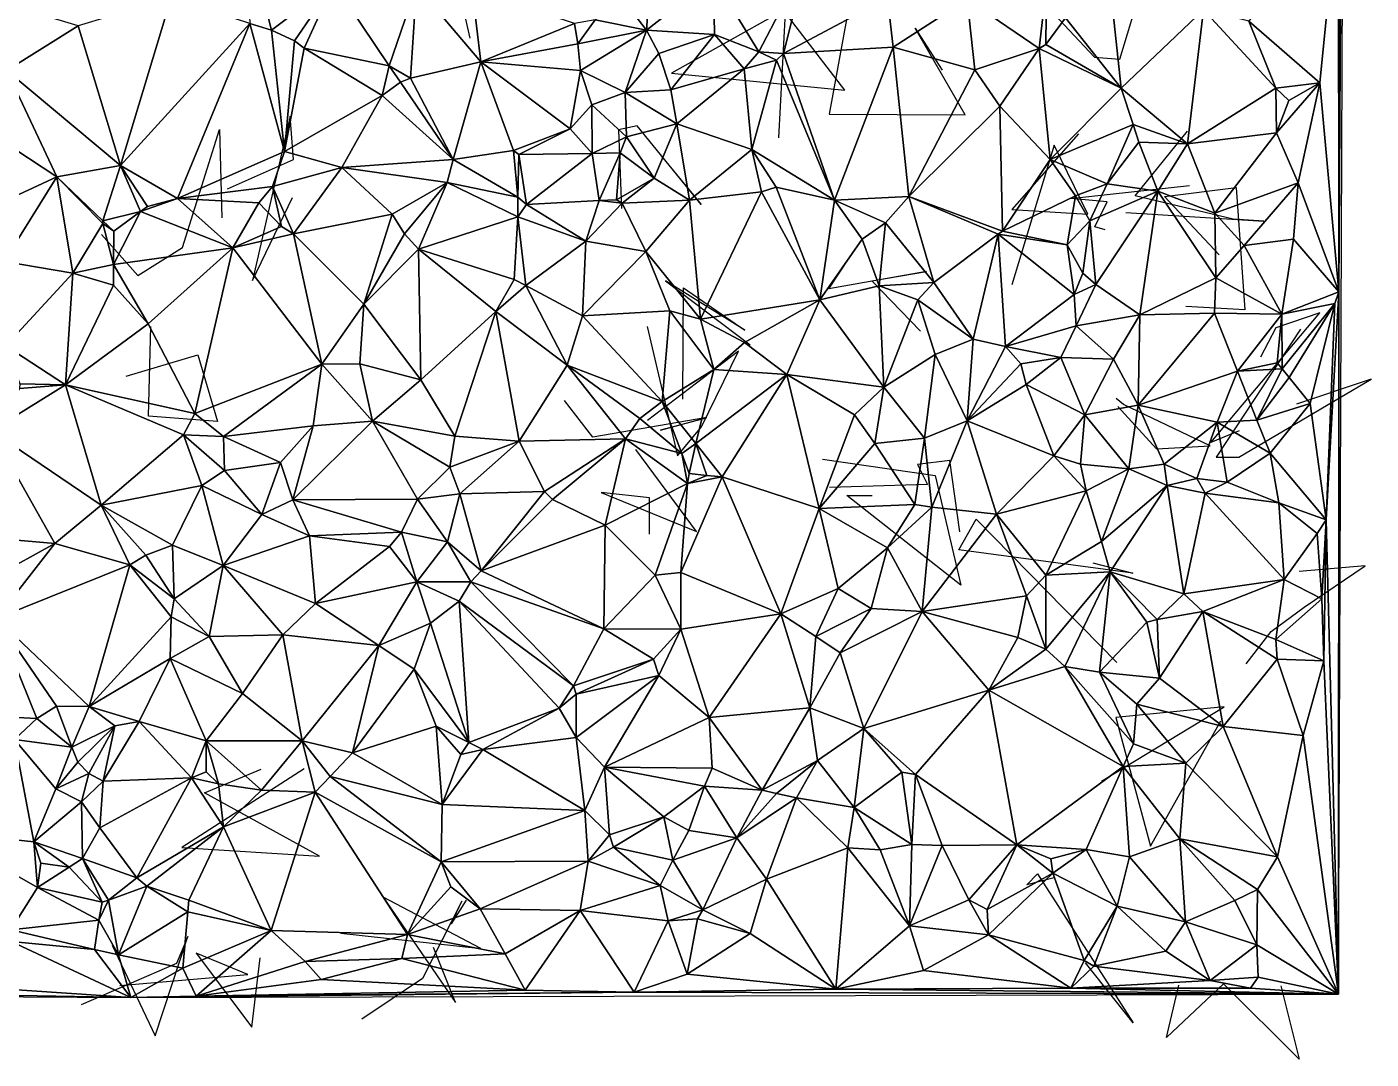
# Model space of a CAD drawing. Header units: metres. Extents: x -15.5 to 16, y -15.7 to 15.9.
# Drawn here: x 0.17 to 15.27, y -15.68 to -4.08 of the extents above; entities that cross this region are included whole.
import ezdxf

# ---------------------------------------------------------------- set-up
doc = ezdxf.new("R2010")
doc.units = ezdxf.units.M
doc.layers.add('CRACKS', color=1, linetype='Continuous')
doc.layers.add('STREET_MESH', color=7, linetype='Continuous')

msp = doc.modelspace()

# ---------------------------------------------------------------- linework, layer by layer
at = {"layer": 'CRACKS'}
for points in [[(5.153, -4.21, 0.1), (4.806, -2.678, 0.1), (5.571, -3.314, 0.1), (4.189, -2.683, 0.1), (5.445, -3.446, 0.1)], [(11.685, -3.822, 0.1), (11.543, -3.757, 0.1), (12.162, -4.423, 0.1), (12.448, -4.445, 0.1), (12.791, -3.303, 0.1)], [(9.489, -3.38, 0.1), (9.183, -5.064, 0.1), (10.71, -5.069, 0.1), (10.149, -4.098, 0.1), (10.454, -4.567, 0.1)], [(9.242, -3.573, 0.1), (7.414, -4.6, 0.1), (9.361, -4.791, 0.1), (8.688, -3.92, 0.1), (8.615, -5.329, 0.1)], [(2.427, -5.902, 0.1), (3.167, -5.572, 0.1), (3.13, -5.085, 0.1), (2.708, -6.931, 0.1), (3.159, -5.999, 0.1)], [(1.013, -6.415, 0.1), (1.421, -6.874, 0.1), (1.922, -6.561, 0.1), (2.336, -5.236, 0.1), (2.365, -6.227, 0.1)], [(7.296, -5.532, 0.1), (7.748, -6.076, 0.1), (7.026, -5.194, 0.1), (6.818, -5.239, 0.1), (6.853, -6.123, 0.1)], [(12.514, -6.166, 0.1), (14.066, -6.265, 0.1), (13.719, -6.243, 0.1), (12.621, -5.978, 0.1), (13.209, -5.252, 0.1)], [(11.985, -5.283, 0.1), (11.235, -6.133, 0.1), (12.09, -6.186, 0.1), (11.71, -5.409, 0.1), (11.233, -6.98, 0.1)], [(12.284, -6.36, 0.1), (12.168, -6.327, 0.1), (12.306, -6.049, 0.1), (11.894, -6.01, 0.1), (13.229, -5.864, 0.1)], [(13.562, -6.644, 0.1), (12.95, -5.989, 0.1), (13.754, -5.886, 0.1), (13.851, -7.259, 0.1), (13.189, -7.222, 0.1)], [(10.209, -7.501, 0.1), (9.664, -6.934, 0.1), (10.275, -6.831, 0.1), (9.18, -7.026, 0.1), (9.413, -6.674, 0.1)], [(7.54, -8.263, 0.1), (7.546, -7.013, 0.1), (8.238, -7.489, 0.1), (7.345, -6.933, 0.1), (8.298, -7.654, 0.1)], [(13.786, -8.619, 0.1), (13.469, -8.75, 0.1), (14.694, -7.296, 0.1), (14.198, -7.464, 0.1), (14.027, -7.791, 0.1)], [(1.288, -8.006, 0.1), (2.093, -7.765, 0.1), (2.315, -8.516, 0.1), (1.539, -8.456, 0.1), (1.568, -7.448, 0.1)], [(7.138, -7.449, 0.1), (7.479, -8.899, 0.1), (7.751, -8.575, 0.1), (8.164, -7.724, 0.1), (7.143, -8.504, 0.1)], [(14.477, -7.476, 0.1), (13.529, -8.915, 0.1), (13.785, -8.914, 0.1), (15.269, -8.04, 0.1), (14.431, -8.322, 0.1)], [(7.773, -8.486, 0.1), (7.289, -8.611, 0.1), (7.81, -8.471, 0.1), (6.528, -8.692, 0.1), (6.21, -8.278, 0.1)], [(12.424, -8.347, 0.1), (12.861, -8.822, 0.1), (13.463, -8.789, 0.1), (12.488, -8.323, 0.1), (12.406, -8.257, 0.1)], [(7.167, -9.782, 0.1), (7.166, -9.374, 0.1), (6.622, -9.312, 0.1), (7.692, -9.75, 0.1), (7.014, -8.829, 0.1)], [(9.11, -8.937, 0.1), (10.372, -9.122, 0.1), (10.663, -10.354, 0.1), (9.381, -9.345, 0.1), (9.666, -9.348, 0.1)], [(10.652, -9.756, 0.1), (10.537, -8.952, 0.1), (10.174, -8.997, 0.1), (10.286, -9.222, 0.1), (9.188, -9.257, 0.1)], [(12.145, -10.104, 0.1), (12.593, -10.218, 0.1), (10.641, -9.958, 0.1), (10.833, -9.611, 0.1), (12.414, -11.223, 0.1)], [(13.866, -11.237, 0.1), (14.147, -10.874, 0.1), (14.517, -10.601, 0.1), (15.201, -10.136, 0.1), (14.46, -10.2, 0.1)], [(12.242, -12.557, 0.1), (13.619, -11.722, 0.1), (12.404, -11.839, 0.1), (12.791, -13.286, 0.1), (13.58, -11.878, 0.1)], [(3.288, -12.416, 0.1), (1.914, -13.301, 0.1), (3.459, -13.397, 0.1), (2.168, -12.686, 0.1), (2.806, -12.419, 0.1)], [(11.71, -13.642, 0.1), (11.404, -13.722, 0.1), (11.522, -13.595, 0.1), (12.598, -15.272, 0.1), (12.063, -14.596, 0.1)], [(3.699, -14.265, 0.1), (5.271, -14.435, 0.1), (4.175, -13.858, 0.1), (4.986, -15.043, 0.1), (4.742, -14.425, 0.1)], [(5.106, -13.891, 0.1), (4.94, -14.157, 0.1), (5.059, -13.904, 0.1), (4.618, -14.772, 0.1), (3.936, -15.228, 0.1)], [(1.133, -14.399, 0.1), (1.614, -15.415, 0.1), (1.982, -14.301, 0.1), (1.853, -14.603, 0.1), (0.786, -15.07, 0.1)], [(1.219, -14.85, 0.1), (2.655, -14.727, 0.1), (2.075, -14.488, 0.1), (2.7, -15.32, 0.1), (2.795, -14.541, 0.1)], [(14.254, -14.856, 0.1), (14.46, -15.678, 0.1), (13.611, -14.831, 0.1), (12.973, -15.436, 0.1), (13.111, -14.847, 0.1)]]:
    msp.add_polyline3d(points, dxfattribs=at)
at = {"layer": 'STREET_MESH'}
for points in [[(14.905, -7.06), (14.902, -14.947), (14.992, 7.757)], [(14.917, -1.099), (14.905, -7.06), (14.992, 7.757)], [(14.917, -1.099), (14.904, -2.599), (14.905, -7.06)], [(14.904, -2.599), (13.897, -4.017), (14.692, -4.709)], [(14.904, -2.599), (14.692, -4.709), (14.905, -7.06)], [(2.629, -2.97), (2.922, -4.117), (3.62, -3.592)], [(2.922, -4.117), (2.629, -2.97), (2.679, -4.044)], [(7.885, -3.528), (8.395, -4.363), (8.94, -3.31)], [(8.395, -4.363), (8.67, -4.38), (8.94, -3.31)], [(8.67, -4.38), (9.839, -3.755), (8.94, -3.31)], [(2.922, -4.117), (3.178, -4.237), (3.62, -3.592)], [(3.178, -4.237), (3.287, -4.322), (3.62, -3.592)], [(3.287, -4.322), (4.243, -4.521), (3.62, -3.592)], [(4.243, -4.521), (4.549, -3.621), (3.62, -3.592)], [(4.482, -4.658), (4.549, -3.621), (4.243, -4.521)], [(4.549, -3.621), (4.482, -4.658), (5.272, -4.473)], [(5.173, -3.66), (4.549, -3.621), (5.272, -4.473)], [(7.132, -4.118), (7.176, -3.505), (6.796, -3.679)], [(7.176, -3.505), (7.132, -4.118), (7.885, -3.528)], [(7.132, -4.118), (7.895, -4.167), (7.885, -3.528)], [(7.885, -3.528), (7.895, -4.167), (8.395, -4.363)], [(10.734, -3.772), (11.542, -4.323), (11.625, -3.611)], [(11.542, -4.323), (11.616, -4.28), (11.625, -3.611)], [(11.616, -4.28), (11.836, -3.98), (11.625, -3.611)], [(0.749, -4.071), (1.226, -5.64), (1.793, -3.75)], [(1.226, -5.64), (2.679, -4.044), (1.793, -3.75)], [(6.324, -4.045), (5.173, -3.66), (5.272, -4.473)], [(6.556, -4.002), (7.132, -4.118), (6.796, -3.679)], [(9.839, -3.755), (8.67, -4.38), (9.904, -4.309)], [(10.734, -3.772), (9.839, -3.755), (9.904, -4.309)], [(10.818, -4.563), (10.734, -3.772), (9.904, -4.309)], [(10.734, -3.772), (10.818, -4.563), (11.542, -4.323)], [(-0.049, -4.572), (0.749, -4.071), (-0.125, -3.808)], [(11.836, -3.98), (12.464, -4.771), (12.356, -3.794)], [(12.464, -4.771), (13.388, -3.889), (12.356, -3.794)], [(12.464, -4.771), (13.207, -5.397), (13.388, -3.889)], [(13.388, -3.889), (13.207, -5.397), (14.2, -4.77)], [(13.388, -3.889), (14.2, -4.77), (13.897, -4.017)], [(-0.049, -4.572), (1.226, -5.64), (0.749, -4.071)], [(2.679, -4.044), (1.226, -5.64), (1.866, -6.009)], [(3.069, -5.482), (2.679, -4.044), (1.866, -6.009)], [(2.922, -4.117), (2.679, -4.044), (3.069, -5.482)], [(6.361, -4.273), (6.324, -4.045), (5.272, -4.473)], [(6.361, -4.273), (6.556, -4.002), (6.324, -4.045)], [(6.556, -4.002), (6.361, -4.273), (7.132, -4.118)], [(11.836, -3.98), (11.616, -4.28), (12.464, -4.771)], [(13.897, -4.017), (14.2, -4.77), (14.692, -4.709)], [(3.178, -4.237), (2.922, -4.117), (3.069, -5.482)], [(7.132, -4.118), (6.361, -4.273), (6.39, -4.573)], [(6.891, -4.82), (7.132, -4.118), (6.39, -4.573)], [(7.132, -4.118), (6.891, -4.82), (7.269, -4.379)], [(7.895, -4.167), (7.132, -4.118), (7.269, -4.379)], [(7.407, -4.789), (7.895, -4.167), (7.269, -4.379)], [(7.407, -4.789), (8.228, -4.552), (7.895, -4.167)], [(7.895, -4.167), (8.228, -4.552), (8.395, -4.363)], [(3.287, -4.322), (3.178, -4.237), (3.069, -5.482)], [(4.163, -4.853), (3.287, -4.322), (3.069, -5.482)], [(4.163, -4.853), (4.243, -4.521), (3.287, -4.322)], [(6.39, -4.573), (6.361, -4.273), (5.272, -4.473)], [(8.228, -4.552), (8.591, -4.456), (8.395, -4.363)], [(8.591, -4.456), (8.67, -4.38), (8.395, -4.363)], [(9.904, -4.309), (8.67, -4.38), (9.244, -6.03)], [(10.08, -5.986), (9.904, -4.309), (9.244, -6.03)], [(10.08, -5.986), (10.818, -4.563), (9.904, -4.309)], [(11.542, -4.323), (10.818, -4.563), (11.1, -4.971)], [(11.542, -4.323), (11.1, -4.971), (11.667, -5.571)], [(11.616, -4.28), (11.542, -4.323), (12.464, -4.771)], [(12.464, -4.771), (11.542, -4.323), (11.667, -5.571)], [(4.163, -4.853), (4.369, -4.702), (4.243, -4.521)], [(4.369, -4.702), (4.482, -4.658), (4.243, -4.521)], [(4.482, -4.658), (4.961, -5.573), (5.272, -4.473)], [(4.961, -5.573), (5.64, -5.469), (5.272, -4.473)], [(6.277, -5.226), (6.39, -4.573), (5.272, -4.473)], [(5.64, -5.469), (6.277, -5.226), (5.272, -4.473)], [(6.891, -4.82), (7.407, -4.789), (7.269, -4.379)], [(8.591, -4.456), (8.228, -4.552), (8.315, -5.461)], [(8.591, -4.456), (8.315, -5.461), (9.244, -6.03)], [(8.67, -4.38), (8.591, -4.456), (9.244, -6.03)], [(-0.049, -4.572), (-0.116, -5.356), (0.51, -5.767)], [(1.226, -5.64), (-0.049, -4.572), (0.51, -5.767)], [(4.369, -4.702), (4.961, -5.573), (4.482, -4.658)], [(6.277, -5.226), (6.517, -4.959), (6.39, -4.573)], [(6.517, -4.959), (6.891, -4.82), (6.39, -4.573)], [(8.228, -4.552), (7.407, -4.789), (7.473, -5.171)], [(8.228, -4.552), (7.473, -5.171), (8.315, -5.461)], [(10.818, -4.563), (10.08, -5.986), (11.1, -4.971)], [(4.961, -5.573), (4.369, -4.702), (4.163, -4.853)], [(6.891, -4.82), (6.517, -4.959), (6.906, -5.316)], [(7.473, -5.171), (7.407, -4.789), (6.891, -4.82)], [(7.473, -5.171), (6.891, -4.82), (6.906, -5.316)], [(12.596, -5.177), (12.464, -4.771), (11.667, -5.571)], [(13.207, -5.397), (12.464, -4.771), (12.596, -5.177)], [(13.207, -5.397), (14.207, -5.273), (14.2, -4.77)], [(14.692, -4.709), (14.2, -4.77), (14.347, -4.909)], [(14.2, -4.77), (14.207, -5.273), (14.347, -4.909)], [(14.207, -5.273), (14.692, -4.709), (14.347, -4.909)], [(14.207, -5.273), (14.451, -5.835), (14.692, -4.709)], [(14.692, -4.709), (14.451, -5.835), (14.905, -7.06)], [(4.163, -4.853), (3.069, -5.482), (3.712, -5.661)], [(4.961, -5.573), (4.163, -4.853), (3.712, -5.661)], [(6.277, -5.226), (6.521, -5.506), (6.517, -4.959)], [(6.517, -4.959), (6.521, -5.506), (6.906, -5.316)], [(10.08, -5.986), (11.13, -6.378), (11.1, -4.971)], [(11.1, -4.971), (11.13, -6.378), (11.667, -5.571)], [(6.277, -5.226), (5.64, -5.469), (5.697, -5.515)], [(6.521, -5.506), (6.277, -5.226), (5.697, -5.515)], [(7.219, -5.78), (7.473, -5.171), (6.906, -5.316)], [(7.219, -5.78), (7.616, -6.027), (7.473, -5.171)], [(7.473, -5.171), (7.616, -6.027), (8.315, -5.461)], [(12.305, -5.844), (12.596, -5.177), (11.667, -5.571)], [(12.305, -5.844), (12.66, -5.377), (12.596, -5.177)], [(12.66, -5.377), (13.207, -5.397), (12.596, -5.177)], [(14.207, -5.273), (13.207, -5.397), (13.513, -6.176)], [(14.451, -5.835), (14.207, -5.273), (13.513, -6.176)], [(-0.116, -5.356), (-0.396, -6.187), (0.51, -5.767)], [(6.521, -5.506), (6.835, -5.497), (6.906, -5.316)], [(6.835, -5.497), (7.219, -5.78), (6.906, -5.316)], [(12.875, -5.928), (12.66, -5.377), (12.305, -5.844)], [(12.66, -5.377), (12.875, -5.928), (13.207, -5.397)], [(13.207, -5.397), (12.875, -5.928), (13.513, -6.176)], [(2.931, -5.875), (3.069, -5.482), (1.866, -6.009)], [(3.069, -5.482), (2.931, -5.875), (3.712, -5.661)], [(4.893, -5.831), (4.961, -5.573), (3.712, -5.661)], [(5.688, -5.996), (4.961, -5.573), (4.893, -5.831)], [(4.961, -5.573), (5.688, -5.996), (5.64, -5.469)], [(5.64, -5.469), (5.688, -5.996), (5.697, -5.515)], [(5.688, -5.996), (5.784, -6.076), (5.697, -5.515)], [(5.784, -6.076), (6.521, -5.506), (5.697, -5.515)], [(6.521, -5.506), (5.784, -6.076), (6.602, -6.032)], [(6.835, -5.497), (6.521, -5.506), (6.602, -6.032)], [(6.796, -6.023), (6.835, -5.497), (6.602, -6.032)], [(6.835, -5.497), (6.796, -6.023), (7.219, -5.78)], [(7.616, -6.027), (8.425, -5.936), (8.315, -5.461)], [(8.315, -5.461), (8.59, -5.882), (9.244, -6.03)], [(8.425, -5.936), (8.59, -5.882), (8.315, -5.461)], [(11.13, -6.378), (11.948, -5.981), (11.667, -5.571)], [(11.948, -5.981), (12.305, -5.844), (11.667, -5.571)], [(1.027, -6.259), (1.226, -5.64), (0.51, -5.767)], [(1.226, -5.64), (1.027, -6.259), (1.452, -6.157)], [(1.226, -5.64), (1.529, -6.101), (1.866, -6.009)], [(1.529, -6.101), (1.226, -5.64), (1.452, -6.157)], [(2.931, -5.875), (3.169, -6.408), (3.712, -5.661)], [(3.169, -6.408), (4.275, -6.184), (3.712, -5.661)], [(4.275, -6.184), (4.893, -5.831), (3.712, -5.661)], [(-0.396, -6.187), (-0.079, -6.717), (0.51, -5.767)], [(-0.079, -6.717), (0.69, -6.85), (0.51, -5.767)], [(1.028, -6.29), (1.027, -6.259), (0.51, -5.767)], [(0.69, -6.85), (1.028, -6.29), (0.51, -5.767)], [(2.781, -6.058), (2.931, -5.875), (1.866, -6.009)], [(3.033, -6.326), (2.931, -5.875), (2.781, -6.058)], [(3.033, -6.326), (3.169, -6.408), (2.931, -5.875)], [(4.275, -6.184), (4.415, -6.407), (4.893, -5.831)], [(4.415, -6.407), (4.573, -6.58), (4.893, -5.831)], [(4.573, -6.58), (5.689, -6.215), (4.893, -5.831)], [(5.689, -6.215), (5.688, -5.996), (4.893, -5.831)], [(6.796, -6.023), (6.859, -6.064), (7.219, -5.78)], [(6.859, -6.064), (7.616, -6.027), (7.219, -5.78)], [(8.59, -5.882), (8.425, -5.936), (9.078, -7.148)], [(8.59, -5.882), (9.078, -7.148), (9.244, -6.03)], [(11.948, -5.981), (12.11, -6.261), (12.305, -5.844)], [(12.11, -6.261), (12.875, -5.928), (12.305, -5.844)], [(13.845, -6.539), (14.451, -5.835), (13.513, -6.176)], [(13.845, -6.539), (14.396, -6.468), (14.451, -5.835)], [(14.451, -5.835), (14.396, -6.468), (14.905, -7.06)], [(1.452, -6.157), (2.489, -6.563), (1.866, -6.009)], [(1.529, -6.101), (1.452, -6.157), (1.866, -6.009)], [(2.489, -6.563), (2.781, -6.058), (1.866, -6.009)], [(5.784, -6.076), (5.688, -5.996), (5.689, -6.215)], [(6.602, -6.032), (5.784, -6.076), (6.45, -6.489)], [(6.859, -6.064), (6.602, -6.032), (6.45, -6.489)], [(6.859, -6.064), (6.796, -6.023), (6.602, -6.032)], [(6.859, -6.064), (7.126, -6.607), (7.616, -6.027)], [(7.616, -6.027), (7.126, -6.607), (7.738, -7.364)], [(8.425, -5.936), (7.616, -6.027), (7.738, -7.364)], [(9.078, -7.148), (8.425, -5.936), (7.738, -7.364)], [(9.078, -7.148), (9.554, -6.467), (9.244, -6.03)], [(9.815, -6.282), (10.08, -5.986), (9.244, -6.03)], [(9.554, -6.467), (9.815, -6.282), (9.244, -6.03)], [(10.08, -5.986), (9.815, -6.282), (10.357, -6.954)], [(11.082, -6.411), (10.08, -5.986), (10.357, -6.954)], [(11.082, -6.411), (11.13, -6.378), (10.08, -5.986)], [(11.857, -6.529), (11.948, -5.981), (11.13, -6.378)], [(12.11, -6.261), (11.948, -5.981), (11.857, -6.529)], [(12.875, -5.928), (12.11, -6.261), (12.178, -6.975)], [(12.673, -7.317), (12.875, -5.928), (12.178, -6.975)], [(12.673, -7.317), (13.525, -6.902), (12.875, -5.928)], [(12.875, -5.928), (13.525, -6.902), (13.513, -6.176)], [(1.452, -6.157), (1.027, -6.259), (1.151, -6.376)], [(1.146, -6.751), (1.452, -6.157), (1.151, -6.376)], [(1.452, -6.157), (1.146, -6.751), (2.489, -6.563)], [(3.033, -6.326), (2.781, -6.058), (2.489, -6.563)], [(3.959, -7.197), (4.275, -6.184), (3.169, -6.408)], [(4.415, -6.407), (4.275, -6.184), (3.959, -7.197)], [(5.784, -6.076), (5.689, -6.215), (6.45, -6.489)], [(7.126, -6.607), (6.859, -6.064), (6.45, -6.489)], [(13.525, -6.902), (13.845, -6.539), (13.513, -6.176)], [(0.69, -6.85), (1.146, -6.751), (1.028, -6.29)], [(1.151, -6.376), (1.027, -6.259), (1.028, -6.29)], [(1.146, -6.751), (1.151, -6.376), (1.028, -6.29)], [(3.169, -6.408), (3.033, -6.326), (2.489, -6.563)], [(4.573, -6.58), (5.646, -6.92), (5.689, -6.215)], [(5.689, -6.215), (5.646, -6.92), (5.778, -6.986)], [(5.689, -6.215), (5.778, -6.986), (6.45, -6.489)], [(9.745, -6.992), (9.815, -6.282), (9.554, -6.467)], [(9.815, -6.282), (9.745, -6.992), (10.357, -6.954)], [(12.033, -6.848), (12.11, -6.261), (11.857, -6.529)], [(12.11, -6.261), (12.033, -6.848), (12.178, -6.975)], [(3.485, -7.872), (3.169, -6.408), (2.489, -6.563)], [(3.959, -7.197), (3.169, -6.408), (3.485, -7.872)], [(4.573, -6.58), (4.415, -6.407), (3.959, -7.197)], [(5.778, -6.986), (6.413, -7.327), (6.45, -6.489)], [(6.413, -7.327), (7.126, -6.607), (6.45, -6.489)], [(9.078, -7.148), (9.745, -6.992), (9.554, -6.467)], [(10.8, -7.59), (11.082, -6.411), (10.357, -6.954)], [(11.082, -6.411), (10.8, -7.59), (11.165, -7.674)], [(11.082, -6.411), (11.857, -6.529), (11.13, -6.378)], [(11.082, -6.411), (11.936, -7.09), (11.857, -6.529)], [(11.936, -7.09), (11.082, -6.411), (11.165, -7.674)], [(13.845, -6.539), (14.265, -7.309), (14.396, -6.468)], [(14.396, -6.468), (14.265, -7.309), (14.905, -7.06)], [(2.489, -6.563), (1.146, -6.751), (1.536, -7.416)], [(2.062, -8.424), (2.489, -6.563), (1.536, -7.416)], [(2.062, -8.424), (3.485, -7.872), (2.489, -6.563)], [(4.573, -6.58), (3.959, -7.197), (4.6, -8.046)], [(4.573, -6.58), (4.6, -8.046), (5.44, -7.281)], [(5.646, -6.92), (4.573, -6.58), (5.44, -7.281)], [(7.396, -7.271), (7.126, -6.607), (6.413, -7.327)], [(7.126, -6.607), (7.396, -7.271), (7.738, -7.364)], [(11.936, -7.09), (12.033, -6.848), (11.857, -6.529)], [(13.525, -6.902), (14.265, -7.309), (13.845, -6.539)], [(0.69, -6.85), (-0.079, -6.717), (-0.06, -7.666)], [(1.146, -6.751), (0.69, -6.85), (1.147, -6.983)], [(1.146, -6.751), (1.147, -6.983), (1.536, -7.416)], [(0.69, -6.85), (-0.06, -7.666), (0.608, -8.102)], [(0.69, -6.85), (0.608, -8.102), (1.147, -6.983)], [(5.778, -6.986), (5.646, -6.92), (5.44, -7.281)], [(12.033, -6.848), (11.936, -7.09), (12.178, -6.975)], [(13.525, -6.902), (12.673, -7.317), (13.509, -7.299)], [(13.525, -6.902), (13.509, -7.299), (14.265, -7.309)], [(1.147, -6.983), (0.608, -8.102), (1.536, -7.416)], [(6.24, -7.883), (5.778, -6.986), (5.44, -7.281)], [(5.778, -6.986), (6.24, -7.883), (6.413, -7.327)], [(9.796, -8.13), (9.745, -6.992), (9.078, -7.148)], [(9.745, -6.992), (10.179, -7.148), (10.357, -6.954)], [(9.745, -6.992), (9.796, -8.13), (10.179, -7.148)], [(10.179, -7.148), (10.8, -7.59), (10.357, -6.954)], [(11.936, -7.09), (11.165, -7.674), (11.956, -7.439)], [(12.178, -6.975), (11.936, -7.09), (11.956, -7.439)], [(12.673, -7.317), (12.178, -6.975), (11.956, -7.439)], [(14.265, -7.309), (14.86, -7.191), (14.905, -7.06)], [(14.905, -7.06), (14.763, -9.619), (14.902, -14.947)], [(14.86, -7.191), (14.763, -9.619), (14.905, -7.06)], [(3.915, -7.868), (3.959, -7.197), (3.485, -7.872)], [(3.959, -7.197), (3.915, -7.868), (4.6, -8.046)], [(8.232, -7.629), (9.078, -7.148), (7.738, -7.364)], [(8.232, -7.629), (8.708, -7.986), (9.078, -7.148)], [(8.708, -7.986), (9.796, -8.13), (9.078, -7.148)], [(9.796, -8.13), (10.372, -7.763), (10.179, -7.148)], [(10.372, -7.763), (10.8, -7.59), (10.179, -7.148)], [(14.265, -7.309), (14.271, -7.922), (14.86, -7.191)], [(14.271, -7.922), (14.348, -8.019), (14.86, -7.191)], [(14.348, -8.019), (14.584, -8.313), (14.86, -7.191)], [(14.86, -7.191), (14.584, -8.313), (14.763, -9.619)], [(4.6, -8.046), (4.979, -8.681), (5.44, -7.281)], [(5.44, -7.281), (4.979, -8.681), (5.703, -8.735)], [(6.24, -7.883), (5.44, -7.281), (5.703, -8.735)], [(6.24, -7.883), (7.308, -8.29), (6.413, -7.327)], [(7.308, -8.29), (7.396, -7.271), (6.413, -7.327)], [(7.89, -7.929), (7.396, -7.271), (7.308, -8.29)], [(7.396, -7.271), (7.89, -7.929), (7.738, -7.364)], [(7.89, -7.929), (8.232, -7.629), (7.738, -7.364)], [(12.378, -7.814), (12.673, -7.317), (11.956, -7.439)], [(12.673, -7.317), (12.378, -7.814), (12.654, -8.33)], [(13.767, -7.949), (13.509, -7.299), (12.654, -8.33)], [(13.509, -7.299), (12.673, -7.317), (12.654, -8.33)], [(13.509, -7.299), (13.767, -7.949), (14.265, -7.309)], [(14.265, -7.309), (13.767, -7.949), (14.214, -7.856)], [(14.271, -7.922), (14.265, -7.309), (14.214, -7.856)], [(0.608, -8.102), (2.062, -8.424), (1.536, -7.416)], [(11.165, -7.674), (11.785, -7.797), (11.956, -7.439)], [(11.785, -7.797), (12.378, -7.814), (11.956, -7.439)], [(0.608, -8.102), (-0.06, -7.666), (0.095, -8.092)], [(8.708, -7.986), (8.232, -7.629), (7.89, -7.929)], [(10.8, -7.59), (10.372, -7.763), (10.733, -8.509)], [(11.165, -7.674), (10.8, -7.59), (10.733, -8.509)], [(11.336, -7.866), (11.165, -7.674), (10.733, -8.509)], [(11.336, -7.866), (11.785, -7.797), (11.165, -7.674)], [(9.796, -8.13), (10.254, -8.704), (10.372, -7.763)], [(10.372, -7.763), (10.254, -8.704), (10.733, -8.509)], [(11.785, -7.797), (11.336, -7.866), (11.397, -8.099)], [(12.053, -8.441), (11.785, -7.797), (11.397, -8.099)], [(12.378, -7.814), (11.785, -7.797), (12.053, -8.441)], [(12.378, -7.814), (12.053, -8.441), (12.654, -8.33)], [(3.485, -7.872), (2.062, -8.424), (2.382, -8.684)], [(3.388, -8.564), (3.485, -7.872), (2.382, -8.684)], [(3.485, -7.872), (3.388, -8.564), (4.056, -8.512)], [(3.915, -7.868), (3.485, -7.872), (4.056, -8.512)], [(4.6, -8.046), (3.915, -7.868), (4.056, -8.512)], [(6.896, -8.708), (6.24, -7.883), (5.703, -8.735)], [(6.24, -7.883), (7.059, -8.483), (7.308, -8.29)], [(6.896, -8.708), (7.059, -8.483), (6.24, -7.883)], [(7.89, -7.929), (7.308, -8.29), (7.688, -8.764)], [(8.708, -7.986), (7.89, -7.929), (7.688, -8.764)], [(8.708, -7.986), (7.688, -8.764), (7.982, -9.136)], [(9.073, -9.494), (8.708, -7.986), (7.982, -9.136)], [(8.708, -7.986), (9.073, -9.494), (9.468, -8.44)], [(9.796, -8.13), (8.708, -7.986), (9.468, -8.44)], [(11.397, -8.099), (11.336, -7.866), (10.733, -8.509)], [(13.767, -7.949), (12.654, -8.33), (13.54, -8.524)], [(13.985, -8.5), (13.767, -7.949), (13.54, -8.524)], [(13.767, -7.949), (14.271, -7.922), (14.214, -7.856)], [(14.271, -7.922), (13.767, -7.949), (13.985, -8.5)], [(14.348, -8.019), (14.271, -7.922), (13.985, -8.5)], [(1.009, -9.455), (0.608, -8.102), (-0.227, -8.621)], [(0.608, -8.102), (0.09, -8.143), (-0.227, -8.621)], [(0.09, -8.143), (0.608, -8.102), (0.095, -8.092)], [(0.608, -8.102), (1.934, -8.665), (2.062, -8.424)], [(0.608, -8.102), (1.009, -9.455), (1.934, -8.665)], [(4.979, -8.681), (4.6, -8.046), (4.056, -8.512)], [(9.698, -8.763), (9.796, -8.13), (9.468, -8.44)], [(9.796, -8.13), (9.698, -8.763), (10.254, -8.704)], [(11.706, -8.899), (11.397, -8.099), (10.733, -8.509)], [(11.706, -8.899), (12.053, -8.441), (11.397, -8.099)], [(14.584, -8.313), (14.348, -8.019), (13.985, -8.5)], [(7.308, -8.29), (7.059, -8.483), (7.528, -8.874)], [(7.688, -8.764), (7.308, -8.29), (7.528, -8.874)], [(2.062, -8.424), (1.934, -8.665), (2.382, -8.684)], [(9.073, -9.494), (9.698, -8.763), (9.468, -8.44)], [(12.053, -8.441), (11.706, -8.899), (12.007, -8.994)], [(12.548, -9.048), (12.053, -8.441), (12.007, -8.994)], [(12.053, -8.441), (12.548, -9.048), (12.654, -8.33)], [(12.548, -9.048), (12.947, -8.994), (12.654, -8.33)], [(12.654, -8.33), (12.947, -8.994), (13.54, -8.524)], [(14.136, -8.87), (14.584, -8.313), (13.985, -8.5)], [(14.584, -8.313), (14.136, -8.87), (14.763, -9.619)], [(3.022, -8.975), (3.388, -8.564), (2.382, -8.684)], [(3.162, -9.396), (3.388, -8.564), (3.022, -8.975)], [(3.388, -8.564), (3.162, -9.396), (4.056, -8.512)], [(3.162, -9.396), (4.561, -9.386), (4.056, -8.512)], [(4.924, -9.029), (4.979, -8.681), (4.056, -8.512)], [(4.561, -9.386), (4.924, -9.029), (4.056, -8.512)], [(7.059, -8.483), (6.896, -8.708), (7.528, -8.874)], [(10.254, -8.704), (10.337, -9.478), (10.733, -8.509)], [(10.337, -9.478), (11.064, -9.556), (10.733, -8.509)], [(11.064, -9.556), (11.706, -8.899), (10.733, -8.509)], [(12.947, -8.994), (13.311, -9.155), (13.54, -8.524)], [(13.54, -8.524), (13.311, -9.155), (13.652, -9.198)], [(14.136, -8.87), (13.985, -8.5), (13.54, -8.524)], [(14.136, -8.87), (13.54, -8.524), (13.652, -9.198)], [(0.489, -9.887), (-0.227, -8.621), (-0.453, -9.805)], [(1.009, -9.455), (-0.227, -8.621), (0.489, -9.887)], [(1.934, -8.665), (1.009, -9.455), (2.139, -9.235)], [(1.934, -8.665), (2.394, -9.067), (2.382, -8.684)], [(2.394, -9.067), (1.934, -8.665), (2.139, -9.235)], [(2.394, -9.067), (3.022, -8.975), (2.382, -8.684)], [(4.979, -8.681), (4.924, -9.029), (5.703, -8.735)], [(4.924, -9.029), (5.038, -9.326), (5.703, -8.735)], [(5.038, -9.326), (5.987, -9.303), (5.703, -8.735)], [(5.987, -9.303), (6.896, -8.708), (5.703, -8.735)], [(6.896, -8.708), (5.987, -9.303), (6.078, -9.391)], [(6.896, -8.708), (6.078, -9.391), (6.67, -9.678)], [(7.593, -9.213), (6.896, -8.708), (6.67, -9.678)], [(6.896, -8.708), (7.593, -9.213), (7.528, -8.874)], [(9.698, -8.763), (10.146, -9.449), (10.254, -8.704)], [(10.146, -9.449), (10.337, -9.478), (10.254, -8.704)], [(7.611, -9.1), (7.688, -8.764), (7.528, -8.874)], [(7.593, -9.213), (7.611, -9.1), (7.528, -8.874)], [(7.611, -9.1), (7.81, -9.123), (7.688, -8.764)], [(7.688, -8.764), (7.81, -9.123), (7.982, -9.136)], [(10.146, -9.449), (9.698, -8.763), (9.073, -9.494)], [(12.07, -9.295), (11.706, -8.899), (11.064, -9.556)], [(11.706, -8.899), (12.07, -9.295), (12.007, -8.994)], [(14.136, -8.87), (13.652, -9.198), (14.232, -9.427)], [(14.763, -9.619), (14.136, -8.87), (14.232, -9.427)], [(3.022, -8.975), (2.394, -9.067), (2.814, -9.558)], [(3.162, -9.396), (3.022, -8.975), (2.814, -9.558)], [(4.924, -9.029), (4.561, -9.386), (5.038, -9.326)], [(12.07, -9.295), (12.548, -9.048), (12.007, -8.994)], [(12.242, -9.863), (12.548, -9.048), (12.07, -9.295)], [(12.548, -9.048), (12.242, -9.863), (12.98, -9.233)], [(12.947, -8.994), (12.548, -9.048), (12.98, -9.233)], [(13.311, -9.155), (12.947, -8.994), (12.98, -9.233)], [(2.394, -9.067), (2.139, -9.235), (2.814, -9.558)], [(7.518, -10.213), (8.641, -10.675), (7.982, -9.136)], [(7.593, -9.213), (7.518, -10.213), (7.982, -9.136)], [(7.81, -9.123), (7.611, -9.1), (7.593, -9.213)], [(7.81, -9.123), (7.593, -9.213), (7.982, -9.136)], [(8.641, -10.675), (9.073, -9.494), (7.982, -9.136)], [(13.311, -9.155), (12.98, -9.233), (13.405, -9.321)], [(13.652, -9.198), (13.311, -9.155), (13.405, -9.321)], [(13.652, -9.198), (13.405, -9.321), (14.232, -9.427)], [(1.009, -9.455), (1.809, -9.905), (2.139, -9.235)], [(2.139, -9.235), (1.809, -9.905), (2.38, -10.131)], [(2.139, -9.235), (2.38, -10.131), (2.814, -9.558)], [(4.561, -9.386), (4.897, -9.866), (5.038, -9.326)], [(5.038, -9.326), (4.897, -9.866), (5.276, -10.192)], [(5.987, -9.303), (5.038, -9.326), (5.276, -10.192)], [(6.078, -9.391), (5.987, -9.303), (5.276, -10.192)], [(7.23, -10.241), (7.593, -9.213), (6.67, -9.678)], [(7.593, -9.213), (7.23, -10.241), (7.518, -10.213)], [(11.616, -10.242), (12.07, -9.295), (11.064, -9.556)], [(12.242, -9.863), (12.07, -9.295), (11.616, -10.242)], [(12.98, -9.233), (12.242, -9.863), (12.339, -10.203)], [(12.98, -9.233), (12.339, -10.203), (13.165, -10.451)], [(12.98, -9.233), (13.165, -10.451), (13.405, -9.321)], [(13.405, -9.321), (13.165, -10.451), (14.291, -10.291)], [(13.405, -9.321), (14.291, -10.291), (14.232, -9.427)], [(1.009, -9.455), (0.489, -9.887), (1.329, -10.126)], [(1.009, -9.455), (1.511, -10.018), (1.809, -9.905)], [(1.511, -10.018), (1.009, -9.455), (1.329, -10.126)], [(3.347, -9.801), (3.162, -9.396), (2.814, -9.558)], [(4.383, -9.76), (4.561, -9.386), (3.162, -9.396)], [(4.383, -9.76), (3.162, -9.396), (3.347, -9.801)], [(4.897, -9.866), (4.561, -9.386), (4.383, -9.76)], [(6.078, -9.391), (5.276, -10.192), (6.67, -9.678)], [(8.641, -10.675), (9.285, -10.39), (9.073, -9.494)], [(10.146, -9.449), (9.073, -9.494), (9.839, -9.933)], [(9.073, -9.494), (9.285, -10.39), (9.839, -9.933)], [(10.337, -9.478), (10.146, -9.449), (9.839, -9.933)], [(10.229, -10.648), (10.337, -9.478), (9.839, -9.933)], [(11.064, -9.556), (10.337, -9.478), (10.229, -10.648)], [(14.662, -9.774), (14.763, -9.619), (14.232, -9.427)], [(14.291, -10.291), (14.662, -9.774), (14.232, -9.427)], [(2.38, -10.131), (3.347, -9.801), (2.814, -9.558)], [(11.064, -9.556), (10.229, -10.648), (11.401, -10.472)], [(11.616, -10.242), (11.064, -9.556), (11.401, -10.472)], [(14.662, -9.774), (14.714, -10.506), (14.763, -9.619)], [(14.763, -9.619), (14.714, -10.506), (14.74, -11.202)], [(14.763, -9.619), (14.74, -11.202), (14.902, -14.947)], [(-0.179, -10.252), (0.489, -9.887), (-0.453, -9.805)], [(3.414, -10.56), (3.347, -9.801), (2.38, -10.131)], [(4.246, -9.919), (4.383, -9.76), (3.347, -9.801)], [(4.246, -9.919), (3.347, -9.801), (3.414, -10.56)], [(4.246, -9.919), (4.555, -10.317), (4.383, -9.76)], [(4.555, -10.317), (4.897, -9.866), (4.383, -9.76)], [(5.276, -10.192), (6.652, -10.845), (6.67, -9.678)], [(6.652, -10.845), (7.23, -10.241), (6.67, -9.678)], [(14.714, -10.506), (14.662, -9.774), (14.291, -10.291)], [(0.489, -9.887), (-0.179, -10.252), (-0.171, -10.728)], [(1.329, -10.126), (0.489, -9.887), (-0.171, -10.728)], [(1.809, -9.905), (1.511, -10.018), (1.828, -10.508)], [(1.809, -9.905), (1.828, -10.508), (2.38, -10.131)], [(4.555, -10.317), (4.246, -9.919), (3.414, -10.56)], [(4.555, -10.317), (5.161, -10.316), (4.897, -9.866)], [(4.897, -9.866), (5.161, -10.316), (5.276, -10.192)], [(9.285, -10.39), (9.655, -10.617), (9.839, -9.933)], [(9.655, -10.617), (10.229, -10.648), (9.839, -9.933)], [(12.242, -9.863), (11.616, -10.242), (12.339, -10.203)], [(1.828, -10.508), (1.511, -10.018), (1.329, -10.126)], [(0.874, -11.718), (1.329, -10.126), (-0.171, -10.728)], [(0.874, -11.718), (1.796, -10.711), (1.329, -10.126)], [(1.796, -10.711), (1.828, -10.508), (1.329, -10.126)], [(1.828, -10.508), (2.221, -10.929), (2.38, -10.131)], [(2.221, -10.929), (3.05, -10.91), (2.38, -10.131)], [(3.05, -10.91), (3.414, -10.56), (2.38, -10.131)], [(5.161, -10.316), (6.652, -10.845), (5.276, -10.192)], [(7.517, -10.849), (7.23, -10.241), (6.652, -10.845)], [(7.23, -10.241), (7.517, -10.849), (7.518, -10.213)], [(7.518, -10.213), (7.517, -10.849), (8.641, -10.675)], [(11.616, -11.073), (11.616, -10.242), (11.401, -10.472)], [(11.616, -11.073), (11.831, -11.266), (12.339, -10.203)], [(11.616, -10.242), (11.616, -11.073), (12.339, -10.203)], [(11.831, -11.266), (12.221, -11.331), (12.339, -10.203)], [(12.339, -10.203), (12.221, -11.331), (12.751, -10.768)], [(12.865, -10.739), (12.339, -10.203), (12.751, -10.768)], [(12.339, -10.203), (12.865, -10.739), (13.165, -10.451)], [(4.126, -11.03), (4.555, -10.317), (3.414, -10.56)], [(4.707, -10.782), (4.555, -10.317), (4.126, -11.03)], [(5.161, -10.316), (4.555, -10.317), (5.029, -10.534)], [(5.029, -10.534), (4.555, -10.317), (4.707, -10.782)], [(5.161, -10.316), (5.029, -10.534), (6.312, -11.486)], [(6.652, -10.845), (5.161, -10.316), (6.312, -11.486)], [(9.285, -10.39), (8.641, -10.675), (9.035, -10.929)], [(9.655, -10.617), (9.285, -10.39), (9.035, -10.929)], [(13.165, -10.451), (13.381, -10.648), (14.291, -10.291)], [(13.381, -10.648), (14.201, -10.963), (14.291, -10.291)], [(14.201, -10.963), (14.714, -10.506), (14.291, -10.291)], [(1.796, -10.711), (2.221, -10.929), (1.828, -10.508)], [(3.05, -10.91), (4.126, -11.03), (3.414, -10.56)], [(5.029, -10.534), (4.707, -10.782), (5.138, -12.122)], [(6.15, -11.736), (5.029, -10.534), (5.138, -12.122)], [(5.029, -10.534), (6.15, -11.736), (6.312, -11.486)], [(10.229, -10.648), (11.301, -10.942), (11.401, -10.472)], [(11.301, -10.942), (11.616, -11.073), (11.401, -10.472)], [(12.865, -10.739), (13.381, -10.648), (13.165, -10.451)], [(14.714, -10.506), (14.201, -10.963), (14.74, -11.202)], [(1.796, -10.711), (0.874, -11.718), (1.785, -11.177)], [(2.221, -10.929), (1.796, -10.711), (1.785, -11.177)], [(7.517, -10.849), (7.835, -11.842), (8.641, -10.675)], [(8.641, -10.675), (7.835, -11.842), (8.968, -11.731)], [(8.641, -10.675), (8.968, -11.731), (9.035, -10.929)], [(9.307, -11.113), (9.655, -10.617), (9.035, -10.929)], [(9.307, -11.113), (10.229, -10.648), (9.655, -10.617)], [(10.229, -10.648), (9.307, -11.113), (9.571, -11.964)], [(10.975, -11.533), (10.229, -10.648), (9.571, -11.964)], [(11.301, -10.942), (10.229, -10.648), (10.975, -11.533)], [(13.381, -10.648), (12.865, -10.739), (12.894, -11.398)], [(13.608, -11.942), (13.381, -10.648), (12.894, -11.398)], [(14.201, -10.963), (13.381, -10.648), (14.215, -11.186)], [(13.381, -10.648), (13.608, -11.942), (14.215, -11.186)], [(-0.377, -11.819), (0.287, -11.853), (-0.171, -10.728)], [(0.287, -11.853), (0.509, -11.712), (-0.171, -10.728)], [(0.509, -11.712), (0.874, -11.718), (-0.171, -10.728)], [(4.522, -11.297), (4.707, -10.782), (4.126, -11.03)], [(4.707, -10.782), (4.522, -11.297), (5.138, -12.122)], [(7.212, -11.185), (6.652, -10.845), (6.312, -11.486)], [(7.212, -11.185), (7.517, -10.849), (6.652, -10.845)], [(7.27, -11.367), (7.517, -10.849), (7.212, -11.185)], [(7.517, -10.849), (7.27, -11.367), (7.835, -11.842)], [(12.221, -11.331), (12.894, -11.398), (12.751, -10.768)], [(12.894, -11.398), (12.865, -10.739), (12.751, -10.768)], [(2.596, -11.572), (2.221, -10.929), (1.785, -11.177)], [(3.05, -10.91), (2.221, -10.929), (2.596, -11.572)], [(3.05, -10.91), (2.596, -11.572), (3.266, -12.101)], [(4.126, -11.03), (3.05, -10.91), (3.266, -12.101)], [(8.968, -11.731), (9.307, -11.113), (9.035, -10.929)], [(11.616, -11.073), (11.301, -10.942), (10.975, -11.533)], [(14.201, -10.963), (14.215, -11.186), (14.74, -11.202)], [(4.126, -11.03), (3.266, -12.101), (3.832, -12.238)], [(4.522, -11.297), (4.126, -11.03), (3.832, -12.238)], [(9.307, -11.113), (8.968, -11.731), (9.571, -11.964)], [(11.831, -11.266), (11.616, -11.073), (10.975, -11.533)], [(0.874, -11.718), (1.434, -11.886), (1.785, -11.177)], [(1.434, -11.886), (2.186, -12.101), (1.785, -11.177)], [(2.186, -12.101), (2.596, -11.572), (1.785, -11.177)], [(4.77, -11.939), (4.522, -11.297), (3.832, -12.238)], [(4.522, -11.297), (4.77, -11.939), (5.138, -12.122)], [(7.212, -11.185), (6.312, -11.486), (6.343, -11.58)], [(7.27, -11.367), (7.212, -11.185), (6.343, -11.58)], [(12.485, -12.389), (11.831, -11.266), (10.975, -11.533)], [(12.601, -12.135), (11.831, -11.266), (12.485, -12.389)], [(12.601, -12.135), (12.221, -11.331), (11.831, -11.266)], [(14.215, -11.186), (13.608, -11.942), (14.505, -12.042)], [(14.215, -11.186), (14.505, -12.042), (14.74, -11.202)], [(14.74, -11.202), (14.505, -12.042), (14.902, -14.947)], [(6.341, -12.066), (7.27, -11.367), (6.343, -11.58)], [(6.66, -12.397), (7.27, -11.367), (6.341, -12.066)], [(7.27, -11.367), (6.66, -12.397), (7.835, -11.842)], [(12.221, -11.331), (12.639, -11.69), (12.894, -11.398)], [(12.601, -12.135), (12.639, -11.69), (12.221, -11.331)], [(12.639, -11.69), (13.608, -11.942), (12.894, -11.398)], [(2.596, -11.572), (2.186, -12.101), (3.266, -12.101)], [(6.312, -11.486), (6.15, -11.736), (6.343, -11.58)], [(6.15, -11.736), (6.341, -12.066), (6.343, -11.58)], [(10.153, -12.48), (10.975, -11.533), (9.571, -11.964)], [(11.292, -13.27), (10.975, -11.533), (10.153, -12.48)], [(11.292, -13.27), (12.485, -12.389), (10.975, -11.533)], [(0.287, -11.853), (0.681, -12.175), (0.509, -11.712)], [(0.681, -12.175), (0.874, -11.718), (0.509, -11.712)], [(1.161, -11.935), (0.874, -11.718), (0.681, -12.175)], [(0.874, -11.718), (1.161, -11.935), (1.434, -11.886)], [(5.295, -12.201), (6.15, -11.736), (5.138, -12.122)], [(6.15, -11.736), (5.295, -12.201), (6.341, -12.066)], [(8.968, -11.731), (7.835, -11.842), (8.431, -12.656)], [(9.054, -12.323), (8.968, -11.731), (8.431, -12.656)], [(8.968, -11.731), (9.054, -12.323), (9.571, -11.964)], [(13.19, -12.354), (12.639, -11.69), (12.601, -12.135)], [(12.639, -11.69), (13.19, -12.354), (13.608, -11.942)], [(0.287, -11.853), (-0.377, -11.819), (0.034, -12.089)], [(0.681, -12.175), (0.287, -11.853), (0.034, -12.089)], [(1.434, -11.886), (1.031, -12.554), (2.024, -12.519)], [(1.434, -11.886), (1.161, -11.935), (1.031, -12.554)], [(2.186, -12.101), (1.434, -11.886), (2.024, -12.519)], [(6.66, -12.397), (7.87, -12.41), (7.835, -11.842)], [(7.835, -11.842), (7.87, -12.41), (8.431, -12.656)], [(0.746, -12.344), (1.161, -11.935), (0.681, -12.175)], [(0.87, -12.468), (1.161, -11.935), (0.746, -12.344)], [(1.161, -11.935), (0.87, -12.468), (1.031, -12.554)], [(4.837, -12.816), (4.77, -11.939), (3.832, -12.238)], [(5.049, -12.256), (4.77, -11.939), (4.837, -12.816)], [(4.77, -11.939), (5.049, -12.256), (5.138, -12.122)], [(6.341, -12.066), (5.295, -12.201), (6.44, -12.886)], [(6.66, -12.397), (6.341, -12.066), (6.44, -12.886)], [(9.054, -12.323), (9.463, -12.852), (9.571, -11.964)], [(9.463, -12.852), (10, -12.453), (9.571, -11.964)], [(10, -12.453), (10.153, -12.48), (9.571, -11.964)], [(13.608, -11.942), (13.19, -12.354), (14.217, -13.404)], [(13.608, -11.942), (14.217, -13.404), (14.505, -12.042)], [(14.505, -12.042), (14.217, -13.404), (14.902, -14.947)], [(-0.803, -13.126), (0.254, -13.237), (0.034, -12.089)], [(0.034, -12.089), (0.254, -13.237), (0.501, -12.643)], [(0.681, -12.175), (0.034, -12.089), (0.501, -12.643)], [(0.746, -12.344), (0.681, -12.175), (0.501, -12.643)], [(2.189, -12.452), (2.186, -12.101), (2.024, -12.519)], [(2.186, -12.101), (2.325, -12.587), (2.81, -12.658)], [(3.266, -12.101), (2.186, -12.101), (2.81, -12.658)], [(2.186, -12.101), (2.189, -12.452), (2.325, -12.587)], [(3.411, -12.681), (3.266, -12.101), (2.81, -12.658)], [(3.266, -12.101), (3.579, -12.504), (3.832, -12.238)], [(3.411, -12.681), (3.579, -12.504), (3.266, -12.101)], [(6.44, -12.886), (5.295, -12.201), (4.837, -12.816)], [(5.295, -12.201), (5.049, -12.256), (4.837, -12.816)], [(5.049, -12.256), (5.295, -12.201), (5.138, -12.122)], [(13.19, -12.354), (12.601, -12.135), (12.485, -12.389)], [(0.87, -12.468), (0.746, -12.344), (0.501, -12.643)], [(3.579, -12.504), (4.837, -12.816), (3.832, -12.238)], [(8.592, -12.696), (9.054, -12.323), (8.431, -12.656)], [(9.054, -12.323), (8.592, -12.696), (8.817, -12.742)], [(9.463, -12.852), (9.054, -12.323), (8.817, -12.742)], [(13.12, -13.204), (13.19, -12.354), (12.485, -12.389)], [(13.19, -12.354), (13.12, -13.204), (14.217, -13.404)], [(0.787, -12.789), (0.87, -12.468), (0.501, -12.643)], [(0.87, -12.468), (0.787, -12.789), (1.031, -12.554)], [(2.024, -12.519), (0.992, -13.079), (1.409, -13.641)], [(1.031, -12.554), (0.992, -13.079), (2.024, -12.519)], [(2.384, -13.069), (2.024, -12.519), (1.409, -13.641)], [(2.325, -12.587), (2.189, -12.452), (2.024, -12.519)], [(2.384, -13.069), (2.325, -12.587), (2.024, -12.519)], [(3.579, -12.504), (3.411, -12.681), (4.827, -13.462)], [(4.837, -12.816), (3.579, -12.504), (4.827, -13.462)], [(6.717, -13.157), (6.66, -12.397), (6.44, -12.886)], [(7.87, -12.41), (6.66, -12.397), (7.784, -12.613)], [(7.327, -12.957), (6.66, -12.397), (6.717, -13.157)], [(6.66, -12.397), (7.327, -12.957), (7.784, -12.613)], [(7.87, -12.41), (7.784, -12.613), (8.431, -12.656)], [(10, -12.453), (9.463, -12.852), (10.113, -13.267)], [(10, -12.453), (10.113, -13.267), (10.153, -12.48)], [(10.153, -12.48), (10.113, -13.267), (10.454, -13.277)], [(11.292, -13.27), (10.153, -12.48), (10.454, -13.277)], [(12.485, -12.389), (11.292, -13.27), (12.069, -13.323)], [(12.556, -13.406), (12.485, -12.389), (12.069, -13.323)], [(12.556, -13.406), (13.12, -13.204), (12.485, -12.389)], [(0.254, -13.237), (0.787, -12.789), (0.501, -12.643)], [(0.787, -12.789), (0.992, -13.079), (1.031, -12.554)], [(2.325, -12.587), (2.384, -13.069), (2.81, -12.658)], [(2.384, -13.069), (3.411, -12.681), (2.81, -12.658)], [(7.327, -12.957), (7.609, -13.11), (7.784, -12.613)], [(7.609, -13.11), (8.146, -13.192), (7.784, -12.613)], [(7.784, -12.613), (8.146, -13.192), (8.431, -12.656)], [(8.146, -13.192), (8.592, -12.696), (8.431, -12.656)], [(0.799, -13.425), (0.787, -12.789), (0.254, -13.237)], [(0.787, -12.789), (0.799, -13.425), (0.992, -13.079)], [(2.917, -14.234), (3.411, -12.681), (2.384, -13.069)], [(3.411, -12.681), (2.917, -14.234), (4.449, -14.278)], [(3.411, -12.681), (4.449, -14.278), (4.827, -13.462)], [(6.44, -12.886), (4.837, -12.816), (4.827, -13.462)], [(8.592, -12.696), (8.146, -13.192), (8.817, -12.742)], [(8.817, -12.742), (8.146, -13.192), (8.48, -13.658)], [(8.817, -12.742), (8.48, -13.658), (9.392, -13.305)], [(9.463, -12.852), (8.817, -12.742), (9.392, -13.305)], [(6.44, -12.886), (4.827, -13.462), (6.478, -13.456)], [(6.717, -13.157), (6.44, -12.886), (6.478, -13.456)], [(7.327, -12.957), (6.717, -13.157), (6.762, -13.296)], [(7.327, -12.957), (6.762, -13.296), (7.428, -13.443)], [(7.609, -13.11), (7.327, -12.957), (7.428, -13.443)], [(9.758, -13.326), (9.463, -12.852), (9.392, -13.305)], [(9.463, -12.852), (9.758, -13.326), (10.113, -13.267)], [(0.295, -13.752), (-0.803, -13.126), (-0.007, -14.224)], [(-0.803, -13.126), (0.295, -13.752), (0.254, -13.237)], [(0.992, -13.079), (0.799, -13.425), (1.409, -13.641)], [(1.52, -13.737), (2.384, -13.069), (1.409, -13.641)], [(1.992, -13.894), (2.384, -13.069), (1.52, -13.737)], [(2.917, -14.234), (2.384, -13.069), (1.992, -13.894)], [(8.146, -13.192), (7.609, -13.11), (7.428, -13.443)], [(0.799, -13.425), (0.254, -13.237), (0.651, -13.522)], [(0.254, -13.237), (0.332, -13.478), (0.651, -13.522)], [(0.295, -13.752), (0.332, -13.478), (0.254, -13.237)], [(6.762, -13.296), (6.717, -13.157), (6.478, -13.456)], [(8.146, -13.192), (7.428, -13.443), (7.765, -14)], [(8.48, -13.658), (8.146, -13.192), (7.765, -14)], [(9.758, -13.326), (10.086, -14.18), (10.113, -13.267)], [(10.113, -13.267), (10.086, -14.18), (10.454, -13.277)], [(10.086, -14.18), (10.752, -13.888), (10.454, -13.277)], [(10.752, -13.888), (11.292, -13.27), (10.454, -13.277)], [(11.292, -13.27), (10.752, -13.888), (10.957, -13.999)], [(11.696, -13.588), (11.292, -13.27), (10.957, -13.999)], [(11.292, -13.27), (11.674, -13.427), (12.069, -13.323)], [(11.696, -13.588), (11.674, -13.427), (11.292, -13.27)], [(13.186, -14.137), (13.12, -13.204), (12.556, -13.406)], [(13.993, -13.772), (13.12, -13.204), (13.739, -13.896)], [(13.12, -13.204), (13.993, -13.772), (14.217, -13.404)], [(13.12, -13.204), (13.186, -14.137), (13.739, -13.896)], [(1.02, -13.916), (0.799, -13.425), (0.651, -13.522)], [(0.799, -13.425), (1.092, -13.894), (1.409, -13.641)], [(1.092, -13.894), (0.799, -13.425), (1.02, -13.916)], [(7.286, -13.728), (6.762, -13.296), (6.478, -13.456)], [(6.762, -13.296), (7.286, -13.728), (7.428, -13.443)], [(9.392, -13.305), (8.48, -13.658), (9.259, -14.891)], [(10.086, -14.18), (9.392, -13.305), (9.259, -14.891)], [(10.086, -14.18), (9.758, -13.326), (9.392, -13.305)], [(11.674, -13.427), (11.696, -13.588), (12.069, -13.323)], [(11.696, -13.588), (12.416, -13.96), (12.069, -13.323)], [(12.416, -13.96), (12.556, -13.406), (12.069, -13.323)], [(13.186, -14.137), (12.556, -13.406), (12.416, -13.96)], [(14.217, -13.404), (13.993, -13.772), (14.902, -14.947)], [(0.332, -13.478), (0.295, -13.752), (0.651, -13.522)], [(0.295, -13.752), (1.02, -13.916), (0.651, -13.522)], [(4.449, -14.278), (4.937, -13.742), (4.827, -13.462)], [(4.827, -13.462), (5.264, -13.991), (6.478, -13.456)], [(4.937, -13.742), (5.264, -13.991), (4.827, -13.462)], [(5.264, -13.991), (6.389, -14.009), (6.478, -13.456)], [(6.389, -14.009), (7.286, -13.728), (6.478, -13.456)], [(7.428, -13.443), (7.286, -13.728), (7.765, -14)], [(1.092, -13.894), (1.52, -13.737), (1.409, -13.641)], [(7.286, -13.728), (6.389, -14.009), (7.377, -14.126)], [(7.765, -14), (7.286, -13.728), (7.377, -14.126)], [(8.296, -14.268), (8.48, -13.658), (7.765, -14)], [(8.48, -13.658), (8.296, -14.268), (9.259, -14.891)], [(10.974, -14.281), (11.696, -13.588), (10.957, -13.999)], [(12.048, -14.572), (11.696, -13.588), (10.974, -14.281)], [(11.696, -13.588), (12.048, -14.572), (12.416, -13.96)], [(0.982, -14.117), (0.295, -13.752), (-0.007, -14.224)], [(0.295, -13.752), (0.982, -14.117), (1.02, -13.916)], [(1.52, -13.737), (1.092, -13.894), (1.203, -14.505)], [(1.981, -14.023), (1.52, -13.737), (1.203, -14.505)], [(1.981, -14.023), (1.992, -13.894), (1.52, -13.737)], [(4.937, -13.742), (4.449, -14.278), (5.264, -13.991)], [(13.985, -14.394), (13.993, -13.772), (13.739, -13.896)], [(13.993, -13.772), (13.985, -14.394), (14.902, -14.947)], [(1.092, -13.894), (0.982, -14.117), (1.203, -14.505)], [(0.982, -14.117), (1.092, -13.894), (1.02, -13.916)], [(1.981, -14.023), (1.203, -14.505), (1.926, -14.655)], [(2.917, -14.234), (1.981, -14.023), (1.926, -14.655)], [(1.981, -14.023), (2.917, -14.234), (1.992, -13.894)], [(4.449, -14.278), (5.547, -14.496), (5.264, -13.991)], [(5.547, -14.496), (6.389, -14.009), (5.264, -13.991)], [(6.389, -14.009), (5.547, -14.496), (5.77, -14.902)], [(6.993, -14.925), (6.389, -14.009), (5.77, -14.902)], [(6.389, -14.009), (6.993, -14.925), (7.377, -14.126)], [(7.706, -14.104), (7.765, -14), (7.377, -14.126)], [(7.706, -14.104), (8.296, -14.268), (7.765, -14)], [(10.752, -13.888), (10.086, -14.18), (10.974, -14.281)], [(10.752, -13.888), (10.974, -14.281), (10.957, -13.999)], [(12.048, -14.572), (12.154, -14.635), (12.416, -13.96)], [(12.154, -14.635), (12.964, -14.464), (12.416, -13.96)], [(12.964, -14.464), (13.186, -14.137), (12.416, -13.96)], [(13.186, -14.137), (13.985, -14.394), (13.739, -13.896)], [(0.934, -14.445), (0.982, -14.117), (-0.007, -14.224)], [(0.982, -14.117), (0.934, -14.445), (1.203, -14.505)], [(6.993, -14.925), (7.588, -14.724), (7.377, -14.126)], [(7.588, -14.724), (7.706, -14.104), (7.377, -14.126)], [(8.296, -14.268), (7.706, -14.104), (7.588, -14.724)], [(10.241, -14.681), (10.086, -14.18), (9.259, -14.891)], [(10.974, -14.281), (10.086, -14.18), (10.241, -14.681)], [(13.186, -14.137), (12.964, -14.464), (13.461, -14.794)], [(13.985, -14.394), (13.186, -14.137), (13.461, -14.794)], [(-0.001, -14.357), (0.934, -14.445), (-0.007, -14.224)], [(2.076, -14.971), (2.917, -14.234), (1.926, -14.655)], [(3.299, -14.583), (2.917, -14.234), (2.076, -14.971)], [(4.449, -14.278), (2.917, -14.234), (3.299, -14.583)], [(4.386, -14.549), (4.449, -14.278), (3.299, -14.583)], [(5.547, -14.496), (4.449, -14.278), (4.386, -14.549)], [(8.296, -14.268), (7.588, -14.724), (9.259, -14.891)], [(10.974, -14.281), (10.241, -14.681), (11.896, -14.881)], [(12.048, -14.572), (10.974, -14.281), (11.896, -14.881)], [(-0.001, -14.357), (-1.939, -14.765), (1.343, -14.986)], [(0.934, -14.445), (-0.001, -14.357), (1.343, -14.986)], [(1.203, -14.505), (0.934, -14.445), (1.343, -14.986)], [(12.964, -14.464), (12.154, -14.635), (13.461, -14.794)], [(14, -14.759), (13.985, -14.394), (13.461, -14.794)], [(13.985, -14.394), (14, -14.759), (14.902, -14.947)], [(1.926, -14.655), (1.203, -14.505), (1.343, -14.986)], [(3.478, -14.784), (3.299, -14.583), (2.076, -14.971)], [(3.478, -14.784), (4.386, -14.549), (3.299, -14.583)], [(4.386, -14.549), (3.478, -14.784), (5.77, -14.902)], [(5.547, -14.496), (4.386, -14.549), (5.77, -14.902)], [(12.154, -14.635), (12.048, -14.572), (11.896, -14.881)], [(13.461, -14.794), (12.154, -14.635), (11.896, -14.881)], [(-1.939, -14.765), (-5.404, -14.867), (1.343, -14.986)], [(2.076, -14.971), (1.926, -14.655), (1.343, -14.986)], [(5.77, -14.902), (3.478, -14.784), (2.076, -14.971)], [(9.259, -14.891), (7.588, -14.724), (6.993, -14.925)], [(10.241, -14.681), (9.259, -14.891), (11.896, -14.881)], [(13.914, -14.881), (14, -14.759), (13.461, -14.794)], [(14, -14.759), (13.914, -14.881), (14.902, -14.947)], [(-5.404, -14.867), (-6.496, -14.936), (1.343, -14.986)], [(14.902, -14.947), (6.993, -14.925), (1.343, -14.986)], [(6.993, -14.925), (2.076, -14.971), (1.343, -14.986)], [(6.993, -14.925), (5.77, -14.902), (2.076, -14.971)], [(9.259, -14.891), (6.993, -14.925), (14.902, -14.947)], [(11.896, -14.881), (9.259, -14.891), (14.902, -14.947)], [(13.914, -14.881), (13.461, -14.794), (11.896, -14.881)], [(13.914, -14.881), (11.896, -14.881), (14.902, -14.947)]]:
    msp.add_3dface(points, dxfattribs=at)

doc.saveas('drawing.dxf')
